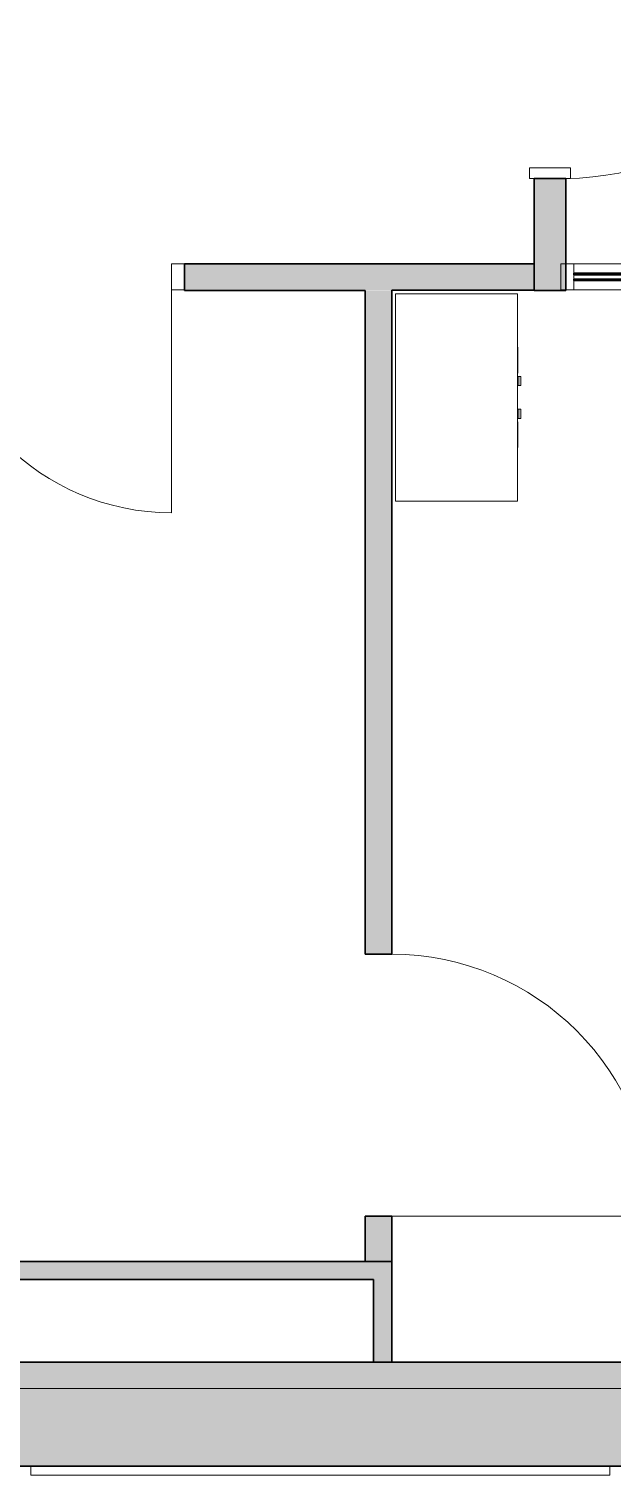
# Model space of a CAD drawing. Header units: millimetres. Extents: x 155927 to 317870, y -36033 to 97293.
# Drawn here: x 197551 to 199801, y 8934 to 14515 of the extents above; entities that cross this region are included whole.
import ezdxf

# ---------------------------------------------------------------- set-up
doc = ezdxf.new("R2010")
doc.units = ezdxf.units.MM
doc.header["$MEASUREMENT"] = 0
for name, color, linetype, lineweight in [('A-DOOR', 4, 'CONTINUOUS', 9), ('A-DOOR-FRAM', 4, 'CONTINUOUS', 18), ('A-GLAZ-CURT', 7, 'CONTINUOUS', 9), ('A-GLAZ-CWMG', 7, 'CONTINUOUS', 9), ('A-WALL', 7, 'CONTINUOUS', 9), ('A-WALL-PATT', 7, 'CONTINUOUS', 9), ('I-FURN', 8, 'CONTINUOUS', 9), ('I-WALL', 7, 'CONTINUOUS', 9)]:
    doc.layers.add(name, color=color, linetype=linetype, lineweight=lineweight)

msp = doc.modelspace()

# ---------------------------------------------------------------- hatches: boundary and pattern name
at = {"layer": 'A-GLAZ-CURT'}
h = msp.add_hatch(color=256, dxfattribs=at)
h.paths.add_polyline_path([(200502.8, 13571.6), (199652.8, 13571.6), (199652.8, 13565.6), (200502.8, 13565.6)], flags=0)
h.paths.add_polyline_path([(200502.8, 13549.6), (199652.8, 13549.6), (199652.8, 13543.6), (200502.8, 13543.6)], flags=0)
at = {"layer": 'A-WALL-PATT'}
h = msp.add_hatch(color=256, dxfattribs=at)
h.paths.add_polyline_path([(199622.8, 13505.6), (199622.8, 13938.1), (199500.8, 13938.1), (199500.8, 13505.6)], flags=0)
h.paths.add_polyline_path([(199500.8, 14948.1), (199622.8, 14948.1), (199622.8, 15208.6), (199500.8, 15208.6), (199500.8, 15024)], flags=0)
h = msp.add_hatch(color=256, dxfattribs=at)
h.paths.add_polyline_path([(198150.8, 13505.6), (198848.8, 13506.6), (198848.8, 13607.6), (198150.8, 13607.6)], flags=0)
h.paths.add_polyline_path([(195450.8, 13505.6), (195450.8, 13607.6), (195150.8, 13607.6), (195150.8, 13505.6)], flags=0)
h.paths.add_polyline_path([(192450.8, 13505.6), (192450.8, 13607.6), (192150.8, 13607.6), (192150.8, 13505.6)], flags=0)
h.paths.add_polyline_path([(188952.5, 13505.6), (189450.8, 13505.6), (189450.8, 13607.6), (188800.8, 13607.6), (188800.8, 13505.6)], flags=0)
for points in [[(198848.8, 13506.6), (199500.8, 13506.6), (199500.8, 13608.6), (198848.8, 13607.6)], [(197112.8, 9688), (198950.8, 9688), (198950.8, 9758), (197042.8, 9758), (197042.8, 9688)], [(198950.8, 9369.6), (198950.8, 9688), (198880.8, 9688), (198880.8, 9369.6)]]:
    msp.add_hatch(color=256, dxfattribs=at).paths.add_polyline_path(points, flags=0)
h = msp.add_hatch(color=256, dxfattribs=at)
h.paths.add_polyline_path([(198950.8, 9758), (198950.8, 9933.4), (198848.8, 9933.4), (198848.8, 9758)], flags=0)
h.paths.add_polyline_path([(198950.8, 10943.4), (198950.8, 13506.6), (198848.8, 13505.6), (198848.8, 10943.4)], flags=0)
h = msp.add_hatch(color=256, dxfattribs=at)
h.paths.add_polyline_path([(206283.8, 9267.6), (206283.8, 9369.6), (202692.8, 9369.6), (202692.8, 9267.6), (205793, 9267.6)], flags=0)
h.paths.add_polyline_path([(199908.8, 9267.6), (199908.8, 9369.6), (197042.8, 9369.6), (197042.8, 9267.6), (199778.5, 9267.6)], flags=0)
h = msp.add_hatch(color=256, dxfattribs=at)
h.paths.add_polyline_path([(231130.8, 8967.6), (231130.8, 9267.6), (228942.8, 9267.6), (228942.8, 8967.6), (229850.8, 8967.6)], flags=0)
h.paths.add_polyline_path([(224437.8, 8967.6), (224658.8, 8967.6), (224658.8, 9267.6), (221442.8, 9267.6), (221442.8, 8967.6), (223836.3, 8967.6)], flags=0)
h.paths.add_polyline_path([(217158.8, 8967.6), (217158.8, 9267.6), (215617.8, 9267.6), (215617.8, 8967.6), (216619, 8967.6)], flags=0)
h.paths.add_polyline_path([(213983.8, 8967.6), (213983.8, 9267.6), (212817.8, 9267.6), (212817.8, 8967.6), (213010.3, 8967.6)], flags=0)
h.paths.add_polyline_path([(205793, 8967.6), (206283.8, 8967.6), (206283.8, 9267.6), (202692.8, 9267.6), (202692.8, 8967.6), (204590.1, 8967.6)], flags=0)
h.paths.add_polyline_path([(199778.5, 8967.6), (199908.8, 8967.6), (199908.8, 9267.6), (197042.8, 9267.6), (197042.8, 8967.6), (198575.7, 8967.6)], flags=0)

# ---------------------------------------------------------------- linework, layer by layer
at = {"layer": 'A-DOOR', "lineweight": 20}
msp.add_line((198100.8, 13557.6), (198100.8, 12647.6), dxfattribs=at)
at = {"layer": 'A-DOOR'}
msp.add_line((198950.8, 9933.4), (199960.8, 9933.4), dxfattribs=at)
for centre, radius, start, end in [((199622.8, 14948.1), 1010, 270, 0), ((198100.8, 13557.6), 910, 180, 270), ((198950.8, 9933.4), 1010, 0, 90)]:
    msp.add_arc(centre, radius, start, end, dxfattribs=at)
at = {"layer": 'A-DOOR-FRAM', "lineweight": 20}
for p, q in [((199482.8, 13978.1), (199640.8, 13978.1)), ((199482.8, 13938.1), (199482.8, 13978.1)), ((199640.8, 13978.1), (199640.8, 13938.1)), ((199500.8, 13938.1), (199482.8, 13938.1)), ((199640.8, 13938.1), (199622.8, 13938.1))]:
    msp.add_line(p, q, dxfattribs=at)
at = {"layer": 'A-GLAZ-CURT', "lineweight": 30}
for p, q in [((200502.8, 13571.6), (199652.8, 13571.6)), ((199652.8, 13571.6), (199652.8, 13565.6)), ((199652.8, 13565.6), (200502.8, 13565.6)), ((200502.8, 13549.6), (199652.8, 13549.6)), ((199652.8, 13549.6), (199652.8, 13543.6)), ((199652.8, 13543.6), (200502.8, 13543.6))]:
    msp.add_line(p, q, dxfattribs=at)
at = {"layer": 'A-GLAZ-CURT', "lineweight": 20}
for p, q in [((199792.8, 8967.6), (197558.8, 8967.6)), ((197558.8, 8967.6), (197558.8, 8933.6)), ((197558.8, 8933.6), (199792.8, 8933.6)), ((199792.8, 8933.6), (199792.8, 8967.6))]:
    msp.add_line(p, q, dxfattribs=at)
at = {"layer": 'A-GLAZ-CWMG', "lineweight": 20, "extrusion": (0, 0, -1)}
for p, q in [((198150.8, 13607.6), (198100.8, 13607.6)), ((198100.8, 13607.6), (198100.8, 13507.6)), ((198150.8, 13507.6), (198150.8, 13607.6)), ((198100.8, 13507.6), (198150.8, 13507.6))]:
    msp.add_line(p, q, dxfattribs=at)
at = {"layer": 'A-GLAZ-CWMG', "lineweight": 20}
for p, q in [((199652.8, 13607.6), (199602.8, 13607.6)), ((199602.8, 13607.6), (199602.8, 13507.6)), ((199652.8, 13507.6), (199652.8, 13607.6)), ((199602.8, 13507.6), (199652.8, 13507.6))]:
    msp.add_line(p, q, dxfattribs=at)
at = {"layer": 'A-GLAZ-CWMG'}
for p, q in [((200502.8, 13607.6), (199652.8, 13607.6)), ((200502.8, 13507.6), (199652.8, 13507.6))]:
    msp.add_line(p, q, dxfattribs=at)
at = {"layer": 'A-WALL', "lineweight": 30}
for p, q in [((199622.8, 13938.1), (199500.8, 13938.1)), ((199500.8, 13938.1), (199500.8, 13505.6)), ((199622.8, 13505.6), (199622.8, 13938.1)), ((199500.8, 13505.6), (199622.8, 13505.6)), ((197042.8, 8967.6), (199908.8, 8967.6))]:
    msp.add_line(p, q, dxfattribs=at)
at = {"layer": 'A-WALL'}
msp.add_line((199908.8, 9267.6), (197042.8, 9267.6), dxfattribs=at)
at = {"layer": 'I-FURN'}
for p, q in [((198965.8, 13492.8), (199435.8, 13492.8)), ((198965.8, 13492.8), (198965.8, 12692.8)), ((199435.8, 13492.8), (199435.8, 12692.8)), ((199437.3, 13286.8), (199435.8, 13286.8)), ((199437.3, 13286.8), (199435.8, 13286.8)), ((199437.3, 13286.8), (199435.8, 13286.8)), ((199437.3, 13282.8), (199437.3, 13286.8)), ((199437.3, 13286.8), (199437.3, 13278.8)), ((199437.3, 13282.8), (199437.3, 13286.8)), ((199437.3, 13286.8), (199437.3, 13282.8)), ((199437.3, 13282.8), (199437.3, 13286.8)), ((199437.3, 13286.8), (199437.3, 13282.8)), ((199437.3, 13278.8), (199437.3, 13194.8)), ((199435.8, 13186.8), (199437.3, 13186.8)), ((199435.8, 13186.8), (199437.3, 13186.8)), ((199435.8, 13186.8), (199437.3, 13186.8)), ((199440.8, 13173.8), (199435.8, 13173.8)), ((199440.8, 13173.8), (199435.8, 13173.8)), ((199437.3, 13173.8), (199435.8, 13173.8)), ((199437.3, 13194.8), (199437.3, 13186.8)), ((199437.3, 13186.8), (199437.3, 13190.8)), ((199437.3, 13190.8), (199437.3, 13186.8)), ((199437.3, 13186.8), (199437.3, 13190.8)), ((199437.3, 13190.8), (199437.3, 13186.8)), ((199437.3, 13186.8), (199437.3, 13190.8)), ((199437.3, 13173.3), (199437.3, 13173.8)), ((199437.3, 13173.8), (199437.3, 13173.3)), ((199440.8, 13173.8), (199440.8, 13138.8)), ((199440.8, 13173.8), (199448.3, 13173.8)), ((199448.3, 13173.8), (199448.8, 13173.8)), ((199448.8, 13138.8), (199448.8, 13173.8)), ((199448.8, 13138.8), (199448.8, 13173.8)), ((199435.8, 13138.8), (199440.8, 13138.8)), ((199435.8, 13138.8), (199440.8, 13138.8)), ((199448.3, 13138.8), (199440.8, 13138.8)), ((199448.8, 13138.8), (199448.3, 13138.8)), ((199440.8, 13046.8), (199435.8, 13046.8)), ((199440.8, 13046.8), (199435.8, 13046.8)), ((199435.8, 13011.8), (199440.8, 13011.8)), ((199435.8, 13011.8), (199440.8, 13011.8)), ((199435.8, 13011.8), (199437.3, 13011.8)), ((199437.3, 13012.2), (199437.3, 13011.8)), ((199437.3, 13011.8), (199437.3, 13012.2)), ((199440.8, 13046.8), (199440.8, 13011.8)), ((199440.8, 13046.8), (199448.3, 13046.8)), ((199448.3, 13011.8), (199440.8, 13011.8)), ((199448.3, 13046.8), (199448.8, 13046.8)), ((199448.8, 13011.8), (199448.3, 13011.8)), ((199448.8, 13011.8), (199448.8, 13046.8)), ((199448.8, 13011.8), (199448.8, 13046.8)), ((199437.3, 12998.8), (199435.8, 12998.8)), ((199437.3, 12998.8), (199435.8, 12998.8)), ((199437.3, 12998.8), (199435.8, 12998.8)), ((199437.3, 12994.8), (199437.3, 12998.8)), ((199437.3, 12998.8), (199437.3, 12990.8)), ((199437.3, 12994.8), (199437.3, 12998.8)), ((199437.3, 12998.8), (199437.3, 12994.8)), ((199437.3, 12994.8), (199437.3, 12998.8)), ((199437.3, 12998.8), (199437.3, 12994.8)), ((199437.3, 12990.8), (199437.3, 12906.8)), ((199435.8, 12898.8), (199437.3, 12898.8)), ((199435.8, 12898.8), (199437.3, 12898.8)), ((199435.8, 12898.8), (199437.3, 12898.8)), ((199437.3, 12906.8), (199437.3, 12898.8)), ((199437.3, 12898.8), (199437.3, 12902.8)), ((199437.3, 12902.8), (199437.3, 12898.8)), ((199437.3, 12898.8), (199437.3, 12902.8)), ((199437.3, 12902.8), (199437.3, 12898.8)), ((199437.3, 12898.8), (199437.3, 12902.8)), ((198965.8, 12692.8), (199435.8, 12692.8))]:
    msp.add_line(p, q, dxfattribs=at)
at = {"layer": 'I-WALL', "lineweight": 30}
for p, q in [((198848.8, 13607.6), (198150.8, 13607.6)), ((198150.8, 13607.6), (198150.8, 13505.6)), ((199498.8, 13608.6), (198848.8, 13608.6)), ((198848.8, 13608.6), (198848.8, 13607.6)), ((199500.8, 13506.6), (199500.8, 13608.6)), ((198950.8, 10943.4), (198950.8, 13506.6)), ((198950.8, 13506.6), (199500.8, 13506.6)), ((198150.8, 13505.6), (198848.8, 13505.6)), ((198848.8, 13505.6), (198848.8, 10943.4)), ((198848.8, 10943.4), (198950.8, 10943.4)), ((198848.8, 9933.4), (198848.8, 9758)), ((198950.8, 9933.4), (198848.8, 9933.4)), ((198950.8, 9758), (198950.8, 9933.4)), ((198950.8, 9758), (197042.8, 9758)), ((198848.8, 9758), (198950.8, 9758)), ((198950.8, 9688), (198950.8, 9758)), ((197112.8, 9688), (198880.8, 9688)), ((198880.8, 9688), (198880.8, 9369.6)), ((198950.8, 9369.6), (198950.8, 9688)), ((199908.8, 9369.6), (197042.8, 9369.6)), ((198880.8, 9369.6), (198950.8, 9369.6))]:
    msp.add_line(p, q, dxfattribs=at)
at = {"layer": 'I-WALL'}
msp.add_line((197042.8, 9267.6), (199908.8, 9267.6), dxfattribs=at)

doc.saveas('drawing.dxf')
